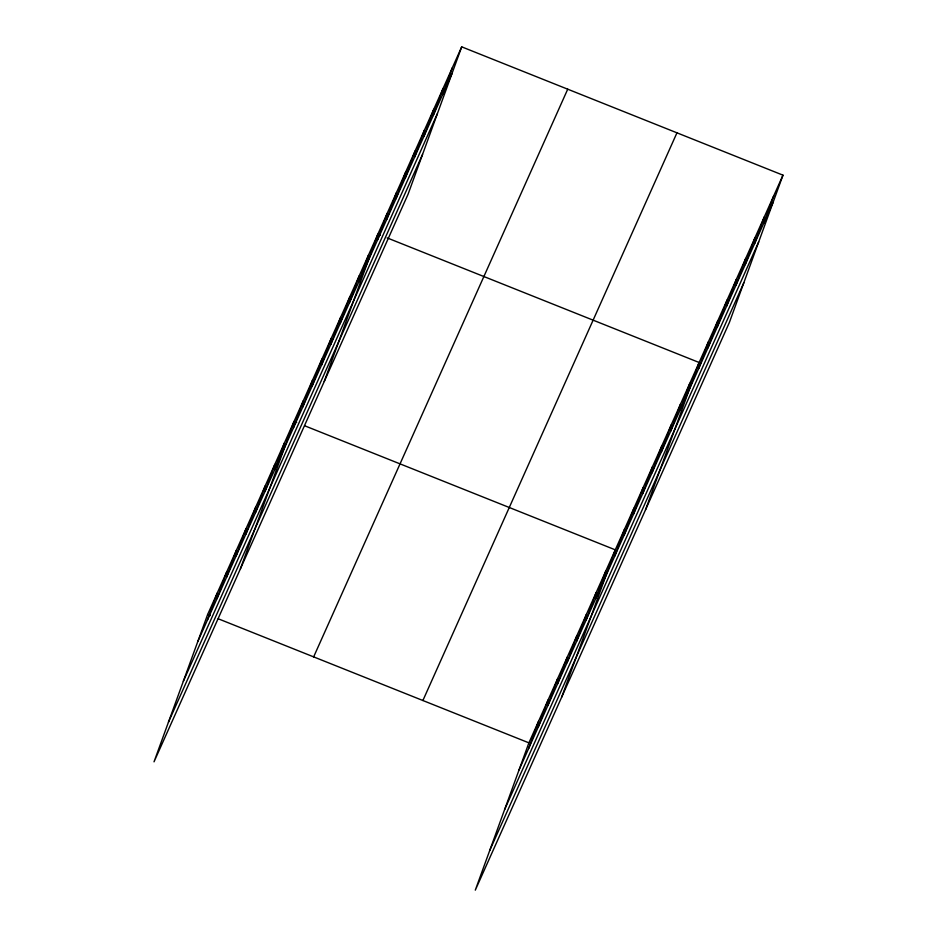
<?xml version="1.0" encoding="UTF-8"?>
<svg xmlns="http://www.w3.org/2000/svg" width="937" height="937" viewBox="0 0 937 937"><rect width="100%" height="100%" fill="white"/><g stroke="black" fill="none" stroke-linecap="round" stroke-linejoin="round"><path stroke-width="1.41" d="M461.707 46.85L207.627 614.531L154.019 761.828L408.099 194.146L461.707 46.85L782.981 175.172L729.373 322.469L475.293 890.15L528.901 742.854L782.981 175.172M207.382 620.153L217.232 593.086M216.974 598.708L226.824 571.64M226.578 577.262L236.429 550.195M236.171 555.817L246.021 528.749M245.775 534.371L255.625 507.304M255.368 512.926L265.218 485.858M264.972 491.48L274.822 464.412M274.564 470.034L284.415 442.967M240.399 568.818L294.019 421.521L296.666 422.575M293.48 427.764L303.33 400.708M302.803 406.951L312.653 379.895M312.115 386.138L321.965 359.082M321.426 365.325L331.276 338.257M330.749 344.511L340.599 317.444M340.061 323.698L349.911 296.631M349.384 302.874L359.222 275.818M358.695 282.06L368.546 255.005M324.249 381.476L377.857 234.191L380.516 235.246M377.33 240.434L387.18 213.367M386.641 219.621L396.492 192.553M395.953 198.808L405.803 171.74M405.276 177.983L415.126 150.927M414.587 157.17L424.438 130.114M423.911 136.357L433.761 109.301M433.222 115.544L443.072 88.476M442.533 94.731L452.384 67.663M528.655 748.476L538.506 721.408M538.248 727.03L548.098 699.962M547.852 705.584L557.702 678.517M557.445 684.139L567.295 657.071M567.049 662.693L576.899 635.626M576.642 641.236L586.492 614.18M586.246 619.79L596.096 592.734M595.838 598.345L605.689 571.289M561.685 697.14L615.293 549.843L304.619 425.761M614.754 556.086L624.604 529.03M624.077 535.273L633.927 508.205M633.389 514.46L643.239 487.392M642.712 493.647L652.562 466.579M652.023 472.834L661.873 445.766M661.335 452.009L671.185 424.953M670.658 431.196L680.508 404.14M679.969 410.383L689.819 383.315M645.523 509.798L699.131 362.502L387.133 237.893M698.604 368.756L708.454 341.689M707.915 347.943L717.765 320.876M717.238 327.118L727.089 300.063M726.55 306.305L736.4 279.249M735.861 285.492L745.711 258.425M745.184 264.679L755.035 237.611M754.496 243.866L764.346 216.798M763.819 223.053L773.669 195.985M197.777 641.599L451.857 73.918M183.336 681.269L437.415 113.588M168.461 722.158L422.528 154.464M313.649 656.884L567.728 89.191M422.892 700.513L676.959 132.82M519.051 769.921L773.13 202.228M504.621 809.591L758.689 241.91M489.735 850.468L743.814 282.787M207.627 614.531L210.286 615.597M218.227 618.771L528.901 742.854"/></g></svg>
